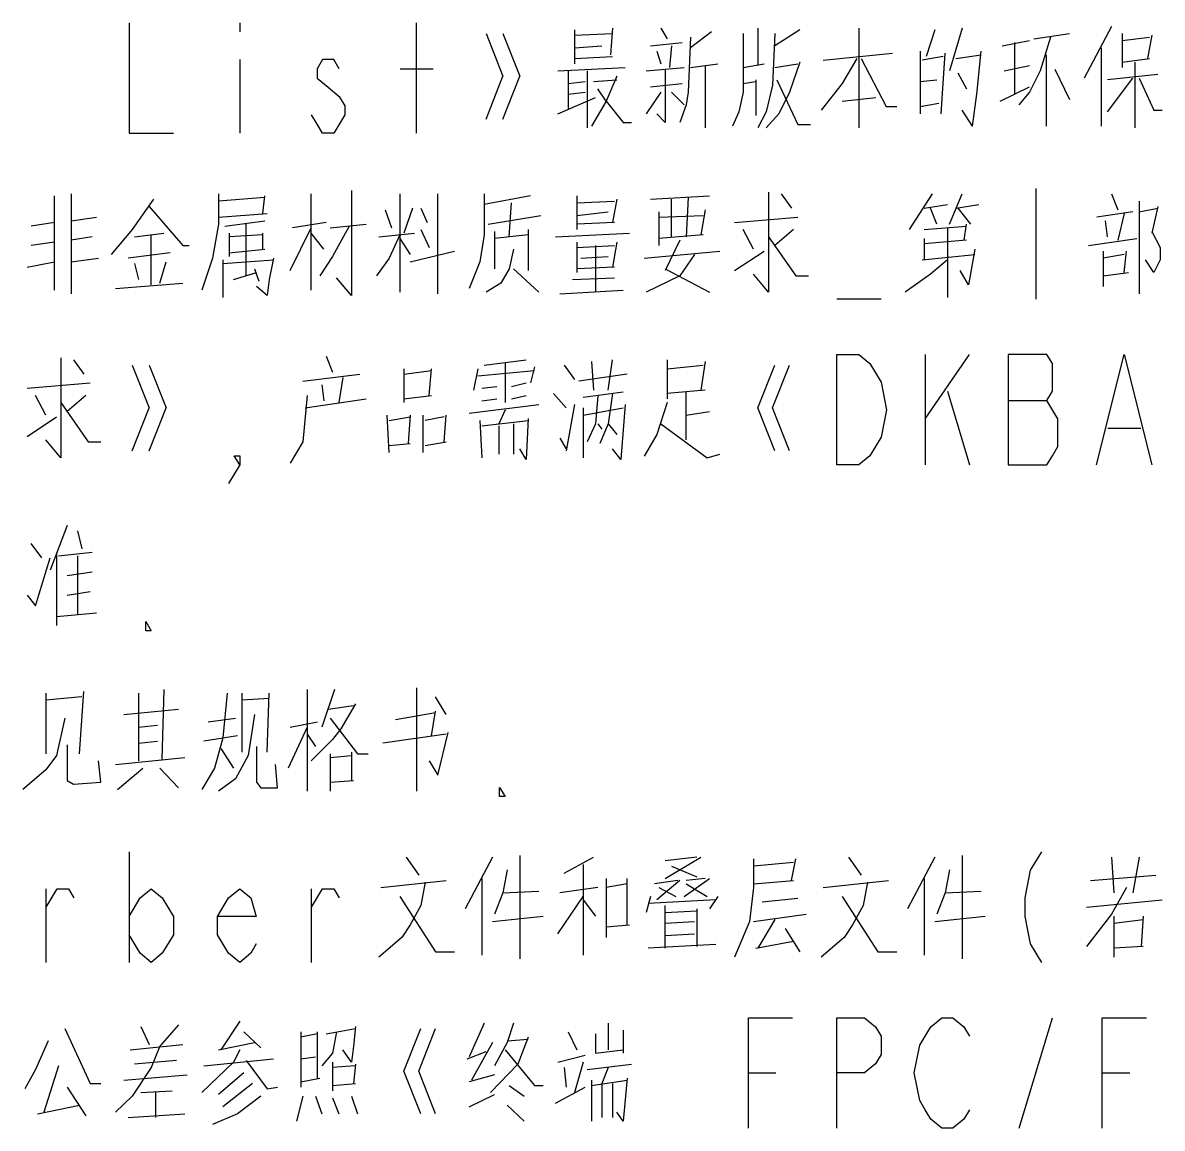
# Model space of a CAD drawing. Header units: millimetres. Extents: x 7 to 507, y -14 to 339.
# Drawn here: x 71.96 to 92.57, y 63.06 to 83.06 of the extents above; entities that cross this region are included whole.
import ezdxf

# ---------------------------------------------------------------- set-up
doc = ezdxf.new("R2010")
doc.units = ezdxf.units.MM
doc.header["$LTSCALE"] = 23.1
doc.layers.get('0').update_dxf_attribs({"linetype": 'CONTINUOUS'})

msp = doc.modelspace()

# ---------------------------------------------------------------- linework, layer by layer
at = {"color": 2}
for p, q in [((75.8798, 83.0603), (75.8798, 82.8937)), ((79.0798, 81.0603), (79.0798, 83.0603)), ((80.3369, 82.8668), (80.6417, 82.0926)), ((80.6417, 82.8668), (80.9465, 82.0926)), ((81.9369, 82.9313), (81.9369, 82.3184)), ((81.9369, 82.8345), (82.6226, 82.8668)), ((82.6226, 82.9635), (82.5846, 82.4797)), ((83.4988, 82.9635), (83.6131, 82.77)), ((84.4131, 82.899), (84.0322, 82.6087)), ((85.2512, 82.9635), (85.2512, 82.2861)), ((86.0131, 82.9313), (85.556, 82.641)), ((87.0798, 82.9635), (87.0798, 81.1571)), ((88.4512, 82.9313), (88.2988, 82.4474)), ((88.9465, 82.9635), (88.7179, 82.1894)), ((90.2417, 82.77), (90.8893, 82.8668)), ((91.6512, 82.9958), (91.156, 82.0603)), ((91.8417, 82.8668), (91.8417, 82.2539)), ((83.3084, 82.641), (83.8798, 82.7055)), ((89.6703, 82.641), (90.1655, 82.7377)), ((89.8988, 81.77), (89.8988, 82.7055)), ((91.8417, 82.7377), (92.3369, 82.8023)), ((92.375, 82.8345), (92.2988, 82.4152)), ((81.9369, 82.6087), (82.4322, 82.641)), ((81.9369, 82.4152), (82.6226, 82.4474)), ((83.4226, 82.5442), (83.4988, 82.3184)), ((83.6893, 82.641), (83.6512, 82.2539)), ((86.4322, 82.3829), (87.6893, 82.5119)), ((88.1845, 82.5442), (88.1845, 81.4152)), ((88.6036, 82.4474), (88.2226, 82.3829)), ((88.5655, 81.4152), (88.6417, 82.5119)), ((88.8322, 82.4152), (89.2893, 82.4797)), ((90.4703, 81.1894), (90.4703, 82.4797)), ((91.4607, 82.6087), (91.4607, 81.1894)), ((75.8798, 82.3937), (75.8798, 81.0603)), ((81.6322, 82.1894), (82.8512, 82.2539)), ((83.2322, 82.1894), (83.9179, 82.2539)), ((84.0322, 82.2539), (84.5274, 82.3184)), ((84.2988, 82.2861), (84.2988, 81.1571)), ((84.9845, 82.2539), (85.3655, 82.3184)), ((85.556, 82.2539), (85.975, 82.3184)), ((89.7084, 82.1894), (90.1655, 82.2861)), ((91.8417, 82.3506), (92.3369, 82.4152)), ((92.0703, 82.3506), (92.0703, 81.1571)), ((78.7798, 82.227), (79.3798, 82.227)), ((80.3369, 81.3184), (80.6417, 82.0926)), ((80.6417, 81.3184), (80.9465, 82.0926)), ((81.8226, 82.1894), (81.8226, 81.5119)), ((82.1655, 82.1894), (82.1655, 81.1571)), ((82.2798, 81.9958), (82.6988, 82.0281)), ((85.2131, 82.0281), (85.2131, 81.3829)), ((88.1845, 81.9958), (88.4893, 82.0281)), ((88.8703, 82.1571), (89.0226, 81.8668)), ((90.6226, 82.2216), (90.8893, 81.6732)), ((92.4893, 82.1248), (91.575, 82.0281)), ((91.575, 81.4474), (92.0322, 82.0603)), ((81.8226, 81.9635), (82.1274, 81.9958)), ((83.3084, 81.899), (83.8798, 81.9635)), ((84.9845, 81.9635), (85.2131, 81.9958)), ((89.6322, 81.641), (90.1655, 81.899)), ((81.6322, 81.4152), (82.3179, 81.7055)), ((81.8226, 81.77), (82.1274, 81.8023)), ((82.5084, 81.641), (82.2417, 81.1894)), ((83.4988, 81.8023), (83.2322, 81.4152)), ((83.6893, 81.8023), (83.9179, 81.5764)), ((86.775, 81.641), (87.3845, 81.7055)), ((88.1845, 81.5442), (88.5274, 81.6087)), ((89.1369, 81.1894), (88.9465, 81.4797)), ((90.2798, 80.0603), (90.2798, 78.0603)), ((72.5274, 78.2216), (72.5274, 79.9313)), ((72.8322, 79.9635), (72.8322, 78.1571)), ((75.4988, 79.9635), (75.4988, 79.4152)), ((76.3369, 79.899), (75.4988, 79.8345)), ((76.2988, 79.6087), (76.3369, 79.9313)), ((77.175, 78.2216), (77.175, 79.9635)), ((78.775, 79.9635), (78.775, 78.1894)), ((79.4607, 78.1571), (79.4607, 79.9635)), ((81.1369, 79.9313), (80.2988, 79.77)), ((80.756, 79.1893), (80.7941, 79.8023)), ((81.975, 79.9313), (81.975, 79.3184)), ((81.975, 79.8023), (82.6607, 79.8345)), ((82.6988, 79.8668), (82.6226, 79.4474)), ((83.3084, 79.8668), (84.375, 79.9313)), ((83.6893, 79.1893), (83.6893, 79.8668)), ((83.9941, 79.899), (83.956, 79.1893)), ((85.6703, 79.9635), (85.8607, 79.7055)), ((87.9941, 79.3184), (88.4131, 79.9635)), ((88.2607, 79.7055), (88.6798, 79.77)), ((88.7179, 79.4152), (88.9465, 79.9635)), ((88.8322, 79.7055), (89.2512, 79.77)), ((91.6512, 79.9635), (91.7655, 79.6732)), ((92.1465, 79.8345), (92.1465, 78.1571)), ((75.4988, 79.5442), (76.375, 79.6087)), ((78.5084, 79.6732), (78.6226, 79.3506)), ((79.0036, 79.7055), (78.8512, 79.2539)), ((79.156, 79.7055), (79.2703, 79.4474)), ((80.375, 79.4152), (81.3274, 79.5764)), ((81.975, 79.5764), (82.5465, 79.641)), ((83.4607, 79.641), (83.4607, 79.0281)), ((83.4607, 79.5442), (84.2607, 79.5764)), ((84.2988, 79.6732), (84.2226, 79.2216)), ((88.4893, 79.4152), (88.375, 79.7055)), ((88.8703, 79.7055), (89.0988, 79.4152)), ((92.0322, 79.641), (91.3845, 79.5442)), ((91.8798, 79.6087), (91.7655, 79.1248)), ((92.1465, 79.641), (92.4893, 79.7055)), ((92.4893, 79.7377), (92.375, 79.2539)), ((72.5274, 79.4474), (72.1084, 79.3829)), ((72.8322, 79.4797), (73.2893, 79.5442)), ((75.4988, 79.4152), (75.3845, 78.8023)), ((75.6131, 79.3829), (76.3369, 79.4797)), ((75.9941, 78.4797), (75.9941, 79.4152)), ((76.7941, 78.5765), (77.175, 79.3506)), ((77.4417, 79.4474), (76.8322, 79.3506)), ((77.5179, 79.3506), (78.1655, 79.4152)), ((82.6607, 79.4474), (81.975, 79.4152)), ((84.8322, 79.4474), (85.975, 79.5442)), ((88.2607, 79.3184), (89.0226, 79.3829)), ((88.6798, 79.3506), (88.6798, 78.0926)), ((88.9845, 79.1248), (89.0226, 79.4152)), ((91.575, 79.1893), (91.5369, 79.4797)), ((73.2131, 79.1893), (72.8322, 79.1248)), ((73.975, 79.1893), (74.5084, 79.2539)), ((74.2798, 78.3184), (74.2798, 79.2216)), ((75.6893, 79.2539), (75.6893, 78.8345)), ((76.2988, 79.2216), (75.6893, 79.1893)), ((76.2988, 78.9635), (76.2988, 79.2539)), ((77.4036, 78.9635), (77.175, 79.2539)), ((78.3941, 79.1893), (79.0417, 79.2539)), ((78.775, 79.1571), (78.9655, 78.8668)), ((79.156, 79.3184), (79.3084, 78.9958)), ((80.4893, 79.2861), (80.4893, 78.6087)), ((81.0988, 79.2216), (80.4893, 79.1571)), ((81.0988, 79.3184), (81.0988, 78.5765)), ((81.5941, 79.1893), (82.9274, 79.2539)), ((84.2607, 79.2216), (83.4607, 79.1571)), ((85.175, 78.9635), (84.9845, 79.3184)), ((85.8988, 79.3184), (85.556, 79.0281)), ((88.2607, 79.1571), (88.2607, 78.77)), ((91.2322, 79.0281), (92.1084, 79.1571)), ((72.5274, 79.0926), (72.1084, 79.0281)), ((75.6893, 78.899), (76.3369, 78.9635)), ((81.975, 79.0926), (81.975, 78.5442)), ((81.975, 78.9958), (82.6607, 79.0281)), ((82.3179, 79.0281), (82.3179, 78.1894)), ((82.6988, 79.0926), (82.6226, 78.641)), ((83.8417, 79.1248), (83.575, 78.5765)), ((89.0226, 79.1248), (88.2607, 79.0603)), ((72.0322, 78.641), (72.5274, 78.7377)), ((72.8322, 78.7377), (73.3274, 78.8023)), ((74.6226, 78.899), (73.8607, 78.8023)), ((74.4322, 78.3506), (74.5465, 78.7377)), ((75.3845, 78.8023), (75.1941, 78.2216)), ((75.575, 78.77), (75.575, 78.0926)), ((75.575, 78.7055), (76.4893, 78.77)), ((78.9655, 78.7377), (79.7655, 78.9313)), ((82.0512, 78.8023), (82.5465, 78.8345)), ((83.1941, 78.8023), (84.5655, 78.9313)), ((84.8322, 78.5765), (85.3655, 78.9313)), ((88.2226, 78.77), (89.175, 78.8668)), ((91.4988, 78.9313), (91.4988, 78.2861)), ((91.8798, 78.8668), (91.4988, 78.8023)), ((91.8798, 78.5442), (91.9179, 78.9313)), ((92.4131, 78.5442), (92.2607, 78.77)), ((73.975, 78.7055), (74.0512, 78.4152)), ((75.7655, 78.4152), (76.1845, 78.5442)), ((76.1464, 78.6087), (76.2226, 78.3829)), ((80.8322, 78.6087), (81.2893, 78.1894)), ((82.6607, 78.641), (81.975, 78.6087)), ((83.575, 78.6087), (84.375, 78.1894)), ((91.4988, 78.4797), (91.956, 78.5442)), ((73.6322, 78.2539), (74.8512, 78.3506)), ((81.8988, 78.4152), (82.6607, 78.4474)), ((81.6703, 78.1571), (82.8131, 78.2216)), ((87.4798, 78.0603), (86.6798, 78.0603)), ((72.8703, 76.9635), (73.0607, 76.7055)), ((77.4417, 77.0281), (77.556, 76.7377)), ((80.2988, 76.8668), (81.0607, 76.9635)), ((80.6798, 76.899), (80.6798, 76.1894)), ((82.2417, 76.9313), (82.2798, 76.4152)), ((82.5465, 76.4152), (82.6226, 76.9635)), ((83.6131, 76.9635), (83.6131, 76.2539)), ((84.2988, 76.9313), (84.2226, 76.4152)), ((88.2798, 77.0603), (88.2798, 75.0603)), ((88.2798, 75.8937), (89.0798, 77.0603)), ((73.9369, 76.8668), (74.2417, 76.0926)), ((74.2417, 76.8668), (74.5465, 76.0926)), ((77.0226, 76.5765), (78.0512, 76.7055)), ((78.8512, 76.8023), (78.8512, 76.1894)), ((78.8512, 76.7055), (79.3465, 76.77)), ((79.3084, 76.3184), (79.3465, 76.8023)), ((80.1845, 76.8023), (80.1084, 76.4152)), ((80.1845, 76.6732), (81.2131, 76.77)), ((81.2131, 76.8345), (81.1369, 76.5442)), ((81.7465, 76.8668), (81.9369, 76.6087)), ((82.8893, 76.7055), (82.0131, 76.5765)), ((83.6131, 76.8023), (84.2607, 76.8668)), ((72.0322, 76.4474), (73.175, 76.5442)), ((77.3655, 76.5119), (77.4036, 76.2216)), ((77.7465, 76.641), (77.6703, 76.1894)), ((80.2607, 76.4474), (80.5274, 76.4797)), ((80.7941, 76.4797), (81.0607, 76.5442)), ((72.375, 75.9635), (72.1845, 76.3184)), ((73.0988, 76.3184), (72.756, 76.0281)), ((78.8512, 76.2539), (79.3465, 76.3184)), ((80.7941, 76.2539), (81.0607, 76.3184)), ((81.556, 76.3506), (81.7845, 76.0926)), ((82.0893, 76.2861), (82.8131, 76.3829)), ((84.2988, 76.4152), (83.6131, 76.3506)), ((83.956, 75.5119), (83.956, 76.3829)), ((88.6798, 76.3937), (89.0798, 75.0603)), ((73.9369, 75.3184), (74.2417, 76.0926)), ((74.2417, 75.3184), (74.5465, 76.0926)), ((77.0607, 76.0926), (78.1655, 76.2539)), ((80.0322, 75.9958), (81.2893, 76.1571)), ((80.2607, 76.2216), (80.5274, 76.2539)), ((80.6798, 76.0603), (80.5655, 75.8023)), ((81.9369, 76.1571), (81.7845, 75.3184)), ((82.0893, 76.0926), (82.0893, 75.1894)), ((82.0893, 75.9635), (82.8131, 76.0926)), ((89.7798, 76.227), (90.4798, 76.227)), ((72.0322, 75.5764), (72.5655, 75.9313)), ((78.5845, 75.2861), (78.5465, 75.9635)), ((78.5845, 75.8668), (78.9655, 75.9313)), ((78.9655, 75.9635), (78.9274, 75.4474)), ((79.1941, 75.9635), (79.1941, 75.2861)), ((79.575, 75.9313), (79.2322, 75.8668)), ((79.575, 75.4797), (79.6131, 75.9635)), ((80.2226, 75.8668), (80.2607, 75.1894)), ((80.2607, 75.77), (81.0988, 75.8668)), ((83.956, 75.9635), (84.375, 76.0281)), ((80.5655, 75.77), (80.5655, 75.2539)), ((80.8322, 75.8023), (80.8322, 75.2539)), ((82.356, 75.8023), (82.4322, 75.7055)), ((82.5465, 75.8023), (82.6988, 75.6087)), ((91.5798, 75.727), (92.1798, 75.727)), ((78.5845, 75.4152), (78.9655, 75.4474)), ((79.2322, 75.4152), (79.6131, 75.4797)), ((81.6703, 75.5442), (81.7845, 75.3506)), ((72.756, 73.9635), (72.4512, 73.1571)), ((72.9465, 73.8668), (73.0226, 73.5442)), ((72.2988, 73.3829), (72.1084, 73.641)), ((72.5655, 73.4474), (72.5655, 72.1571)), ((72.6036, 73.4152), (73.2131, 73.4797)), ((72.9465, 73.4152), (72.9465, 72.3506)), ((72.756, 73.0603), (73.2131, 73.1248)), ((72.756, 72.7055), (73.175, 72.77)), ((72.5655, 72.3184), (73.2893, 72.3829)), ((72.375, 70.9313), (72.375, 69.8345)), ((72.9845, 69.8345), (73.0607, 70.9635)), ((74.0512, 70.9313), (74.0512, 69.7055)), ((74.5084, 70.9958), (74.4703, 69.7377)), ((75.9179, 70.9313), (75.9179, 69.8668)), ((76.375, 69.8668), (76.4131, 70.9313)), ((77.0988, 70.9958), (77.0988, 69.1571)), ((77.5941, 70.9958), (77.3655, 70.3184)), ((79.0798, 71.0281), (79.0798, 69.1571)), ((73.0226, 70.8668), (72.375, 70.8023)), ((76.4131, 70.8345), (75.9179, 70.8023)), ((77.4798, 70.641), (77.9369, 70.7055)), ((79.6131, 70.5442), (79.4226, 70.8668)), ((73.7845, 70.5442), (74.775, 70.641)), ((79.4226, 70.5765), (78.6988, 70.4474)), ((79.3465, 70.1571), (79.4226, 70.6087)), ((74.0512, 70.3184), (74.3941, 70.3506)), ((75.3084, 70.4152), (75.8036, 70.4797)), ((77.0988, 70.3184), (76.756, 69.5765)), ((76.7941, 70.3184), (77.2893, 70.4152)), ((77.5179, 70.4797), (78.0131, 69.8345)), ((75.8417, 70.1571), (75.2322, 70.0603)), ((77.0988, 70.1894), (77.2512, 69.9636)), ((79.6131, 70.1894), (78.4703, 70.0281)), ((74.0512, 70.0281), (74.3941, 70.0603)), ((75.5369, 69.9313), (75.7655, 69.5765)), ((77.8988, 69.8668), (77.8988, 69.3506)), ((73.6322, 69.641), (74.8893, 69.77)), ((77.5179, 69.8345), (77.5179, 69.1571)), ((77.5179, 69.77), (77.8988, 69.8023)), ((78.0131, 69.8345), (78.2036, 69.8345)), ((73.6703, 69.1894), (74.1274, 69.5765)), ((74.4322, 69.5765), (74.775, 69.2216)), ((77.5179, 69.3184), (77.9369, 69.3506)), ((73.8798, 68.0603), (73.8798, 66.0603)), ((78.8893, 67.9635), (79.1179, 67.641)), ((80.4512, 67.9635), (79.956, 67.0281)), ((80.9465, 67.9958), (80.9465, 66.1248)), ((81.7465, 67.6732), (82.2798, 67.9635)), ((82.0893, 67.8345), (82.0893, 66.1894)), ((84.1465, 67.9635), (83.575, 67.899)), ((83.575, 67.5765), (84.2226, 67.9635)), ((85.8988, 67.8668), (85.175, 67.8023)), ((85.8607, 67.5442), (85.9369, 67.9313)), ((86.8893, 67.9635), (87.1179, 67.641)), ((88.4512, 67.9635), (87.956, 67.0281)), ((88.9465, 67.9958), (88.9465, 66.1248)), ((91.6512, 67.9635), (91.6893, 67.3184)), ((92.1465, 67.9635), (92.0322, 67.3184)), ((83.6893, 67.8023), (84.1465, 67.6087)), ((91.2703, 67.5442), (92.4512, 67.641)), ((72.3798, 66.0603), (72.3798, 67.3937)), ((77.1798, 66.0603), (77.1798, 67.3937)), ((78.4322, 67.4152), (79.6131, 67.5442)), ((80.2607, 67.5765), (80.2607, 66.1894)), ((82.356, 67.4152), (81.6703, 67.3184)), ((82.5084, 67.5765), (82.5084, 66.5119)), ((82.8893, 67.4797), (82.5084, 67.4152)), ((82.8893, 66.7377), (82.8893, 67.5765)), ((83.8036, 67.5442), (83.3845, 67.4797)), ((83.8417, 67.5442), (83.4226, 67.1894)), ((83.4607, 67.4152), (83.7655, 67.2539)), ((83.9179, 67.2539), (84.375, 67.5765)), ((84.2988, 67.5765), (83.956, 67.5442)), ((83.956, 67.4797), (84.3369, 67.2539)), ((85.175, 67.4797), (85.8988, 67.5442)), ((86.4322, 67.4152), (87.6131, 67.5442)), ((88.2607, 67.5765), (88.2607, 66.1894)), ((80.6417, 67.3184), (81.2893, 67.3506)), ((81.6322, 66.5765), (82.0893, 67.2539)), ((82.0893, 67.1894), (82.3179, 66.899)), ((83.3084, 67.2539), (83.2322, 66.9635)), ((84.4893, 67.1894), (83.2703, 67.1248)), ((84.5274, 67.2539), (84.375, 67.0281)), ((85.3274, 67.1571), (85.975, 67.2216)), ((88.6417, 67.3184), (89.2893, 67.3506)), ((91.1941, 67.0603), (92.5655, 67.1894)), ((83.575, 66.3184), (83.575, 67.0926)), ((83.575, 66.9635), (84.1465, 66.9958)), ((84.1465, 67.0281), (84.1465, 66.3506)), ((80.4512, 66.8023), (81.3655, 66.899)), ((83.575, 66.77), (84.1084, 66.8023)), ((85.175, 66.8023), (86.1274, 66.9313)), ((85.556, 66.8345), (85.2512, 66.3184)), ((88.4512, 66.8023), (89.3655, 66.899)), ((91.6893, 66.899), (91.6893, 66.1571)), ((91.6893, 66.77), (92.2226, 66.8345)), ((92.2226, 66.899), (92.1845, 66.3506)), ((82.5084, 66.7055), (82.9274, 66.7377)), ((83.575, 66.5442), (84.1084, 66.5765)), ((85.7465, 66.6732), (86.0131, 66.2539)), ((84.4893, 66.3829), (83.2703, 66.3184)), ((85.2131, 66.3184), (85.8988, 66.4474)), ((92.2226, 66.3506), (91.6893, 66.3184)), ((75.8798, 64.9958), (75.5369, 64.4797)), ((80.2988, 64.9635), (80.0322, 64.3506)), ((82.5465, 64.9635), (82.5465, 64.4797)), ((89.9798, 63.0603), (90.5798, 65.0603)), ((74.0893, 64.899), (74.2417, 64.5764)), ((75.956, 64.8023), (76.2607, 64.5119)), ((76.9845, 64.8023), (76.9845, 63.8023)), ((77.2893, 64.77), (76.9845, 64.7055)), ((77.2893, 63.9635), (77.2893, 64.8023)), ((77.4417, 64.77), (77.975, 64.8668)), ((81.8226, 64.8023), (81.975, 64.4797)), ((82.8131, 64.8345), (82.8131, 64.4152)), ((73.8988, 64.4797), (74.8512, 64.5764)), ((75.4988, 64.4797), (76.1464, 64.6087)), ((80.4512, 64.6087), (80.0703, 63.9313)), ((80.7179, 64.641), (81.0988, 64.6732)), ((75.2322, 64.1894), (76.4893, 64.3184)), ((76.9845, 64.3184), (77.2512, 64.3506)), ((79.9941, 64.3184), (80.3369, 64.4474)), ((81.6322, 64.2539), (82.1274, 64.3829)), ((72.6036, 64.1894), (72.3369, 63.3506)), ((74.7369, 64.2861), (73.975, 64.2216)), ((77.556, 64.2539), (77.556, 63.7377)), ((77.975, 64.1894), (77.556, 64.1571)), ((77.975, 64.2216), (77.9369, 63.8668)), ((81.7465, 64.1571), (81.7845, 63.8023)), ((82.0893, 64.2539), (81.9369, 63.7055)), ((82.1655, 64.1248), (82.9655, 64.2216)), ((82.5465, 64.1571), (82.4322, 63.8668)), ((73.7845, 63.9313), (74.9274, 64.0281)), ((75.956, 64.0603), (75.4988, 63.6732)), ((76.9845, 63.899), (77.3274, 63.9635)), ((80.4893, 64.0281), (80.0322, 63.899)), ((82.2417, 63.9313), (82.2417, 63.1894)), ((82.2417, 63.8345), (82.8893, 63.9313)), ((85.0798, 64.0603), (85.5798, 64.0603)), ((91.4798, 64.0603), (91.9798, 64.0603)), ((72.756, 63.8023), (73.0988, 63.2861)), ((74.0893, 63.7055), (74.6607, 63.7377)), ((74.356, 63.7055), (74.356, 63.2539)), ((76.1084, 63.8668), (75.575, 63.4474)), ((77.556, 63.8345), (77.975, 63.8668)), ((80.756, 63.8345), (81.0226, 63.641)), ((81.5941, 63.5119), (82.1274, 63.8023)), ((82.4322, 63.8668), (82.4322, 63.2539)), ((82.6226, 63.8668), (82.6226, 63.2539)), ((72.2226, 63.3184), (72.9845, 63.4797)), ((77.0226, 63.641), (76.9084, 63.1894)), ((77.2512, 63.641), (77.3655, 63.3184)), ((77.556, 63.6087), (77.6703, 63.3184)), ((77.8988, 63.641), (78.0131, 63.3184)), ((80.0322, 63.4474), (80.4893, 63.6732)), ((81.0226, 63.1894), (80.7179, 63.4797)), ((73.8607, 63.2539), (74.8893, 63.3184))]:
    msp.add_line(p, q, dxfattribs=at)
for points in [[(73.8798, 83.0603), (73.8798, 81.0603), (74.6798, 81.0603)], [(84.9845, 82.8668), (84.9845, 81.8023), (84.9084, 81.4474), (84.7941, 81.1894)], [(85.556, 82.8668), (85.5179, 81.9313), (85.4036, 81.4474), (85.2512, 81.1571)], [(84.0322, 82.8023), (83.9941, 81.8023), (83.956, 81.5764), (83.8417, 81.2539)], [(90.5465, 82.8023), (90.356, 82.1894), (90.1655, 81.8023), (89.975, 81.5764)], [(89.1369, 81.1894), (89.2131, 81.77), (89.2893, 82.5442)], [(77.6798, 82.227), (77.5798, 82.3937), (77.3798, 82.3937), (77.2798, 82.227), (77.2798, 82.0603), (77.4798, 81.8936), (77.6798, 81.727), (77.7798, 81.5603), (77.7798, 81.3937)], [(86.0131, 82.3506), (85.8226, 81.8023), (85.6322, 81.4152), (85.4036, 81.1571)], [(87.0417, 82.4152), (86.775, 81.9635), (86.3941, 81.4797)], [(87.1179, 82.4152), (87.575, 81.5442), (87.7655, 81.5442)], [(82.6988, 82.0926), (82.5084, 81.641), (82.356, 81.8668)], [(83.575, 82.2216), (83.575, 81.2539), (83.4226, 81.4152)], [(85.5941, 82.0281), (85.975, 81.2216), (86.2036, 81.2216)], [(92.1465, 82.0603), (92.4131, 81.4797), (92.5655, 81.4797)], [(82.5084, 81.641), (82.8131, 81.2539), (82.9655, 81.2539)], [(77.7798, 81.3937), (77.5798, 81.0603), (77.3798, 81.0603), (77.2798, 81.227), (77.1798, 81.3937)], [(77.8988, 80.0281), (77.8988, 78.1248), (77.6322, 78.4474)], [(85.4417, 79.9958), (85.4417, 78.1894), (85.175, 78.5119)], [(74.3179, 79.8668), (73.9369, 79.3184), (73.556, 78.8668)], [(80.2988, 79.9635), (80.2988, 79.2216), (80.2226, 78.7377), (80.0322, 78.2539)], [(74.2417, 79.7377), (74.8512, 79.0281), (74.9655, 79.0281)], [(77.8607, 79.3829), (77.556, 78.8345), (77.3274, 78.4797)], [(78.775, 79.2216), (78.5845, 78.8023), (78.356, 78.4797)], [(85.4417, 79.1893), (85.9369, 78.4797), (86.1655, 78.4797)], [(92.375, 79.2861), (92.5274, 78.9958), (92.5274, 78.77), (92.4131, 78.5442)], [(80.8322, 78.9635), (80.756, 78.6087), (80.6036, 78.3506), (80.3369, 78.1894)], [(89.175, 78.9635), (89.0607, 78.3184), (88.9084, 78.5765)], [(76.4893, 78.8023), (76.4131, 78.4152), (76.375, 78.1248), (76.1845, 78.2861)], [(84.1084, 78.8668), (83.8417, 78.4797), (83.2322, 78.1894)], [(88.6798, 78.77), (88.375, 78.5119), (87.9179, 78.1894)], [(72.6417, 76.9958), (72.6417, 75.1894), (72.375, 75.5119)], [(87.2798, 76.8937), (87.4798, 76.5603), (87.5798, 76.0603), (87.4798, 75.5603), (87.3798, 75.3937), (87.2798, 75.227), (87.0798, 75.0603), (86.6798, 75.0603), (86.6798, 77.0603)], [(86.6798, 77.0603), (87.0798, 77.0603), (87.2798, 76.8937)], [(90.6798, 75.8937), (90.4798, 76.227), (90.5798, 76.3937), (90.5798, 76.8937), (90.4798, 77.0603), (89.7798, 77.0603)], [(89.7798, 77.0603), (89.7798, 75.0603), (90.4798, 75.0603), (90.5798, 75.227), (90.6798, 75.3937), (90.6798, 75.8937)], [(91.3798, 75.0603), (91.8798, 77.0603), (92.3798, 75.0603)], [(85.556, 75.3184), (85.2512, 76.0926), (85.556, 76.8668)], [(85.8226, 75.3184), (85.5179, 76.0926), (85.8226, 76.8668)], [(77.0988, 76.3184), (77.0226, 75.4797), (76.7941, 75.0926)], [(82.356, 76.3184), (82.3179, 75.8023), (82.1655, 75.4797)], [(82.6226, 76.3506), (82.5465, 75.8023), (82.3941, 75.4474)], [(72.6417, 76.1894), (73.1369, 75.4797), (73.3655, 75.4797)], [(82.8512, 76.1571), (82.775, 75.1571), (82.6226, 75.3506)], [(83.6131, 76.1894), (83.4226, 75.6087), (83.1941, 75.2216)], [(81.0988, 75.899), (81.0607, 75.1571), (80.9465, 75.3506)], [(83.4988, 75.8023), (84.3369, 75.1894), (84.5655, 75.2539)], [(75.8798, 75.0603), (75.7798, 75.227), (75.8798, 75.227), (75.8798, 75.0603), (75.6798, 74.727)], [(72.0322, 72.7055), (72.1845, 72.5119), (72.4512, 73.3829)], [(74.2798, 72.0603), (74.1798, 72.0603), (74.1798, 72.227), (74.2798, 72.0603)], [(75.6512, 70.9313), (75.575, 70.1248), (75.4226, 69.5765), (75.1941, 69.1894)], [(77.975, 70.7377), (77.7084, 70.2861), (77.556, 70.0926), (77.175, 69.7055)], [(76.1464, 70.5442), (76.0322, 69.8023), (75.8036, 69.3829), (75.4988, 69.1571)], [(72.7179, 70.4797), (72.5655, 69.8023), (72.375, 69.5442), (71.956, 69.1894)], [(79.3084, 69.7055), (79.4607, 69.4474), (79.6512, 70.2216)], [(72.756, 69.9958), (72.756, 69.3506), (72.8703, 69.2861), (73.3655, 69.3184), (73.3274, 69.7055)], [(76.1845, 69.9636), (76.1845, 69.3184), (76.2607, 69.2216), (76.5655, 69.2216), (76.5274, 69.641)], [(80.6798, 69.0603), (80.5798, 69.0603), (80.5798, 69.227), (80.6798, 69.0603)], [(90.3798, 68.0603), (90.1798, 67.727), (90.0798, 67.227), (90.0798, 66.8937), (90.1798, 66.3937), (90.3798, 66.0603)], [(85.175, 67.9313), (85.175, 67.4152), (85.0988, 66.8023), (84.8322, 66.1571)], [(80.7179, 67.7377), (80.6417, 67.3184), (80.4893, 66.9313)], [(88.7179, 67.7377), (88.6417, 67.3184), (88.4893, 66.9313)], [(72.3798, 67.0603), (72.5798, 67.3937), (72.7798, 67.3937), (72.8798, 67.227)], [(73.8798, 66.8937), (74.0798, 67.227), (74.2798, 67.3937), (74.4798, 67.227), (74.6798, 66.8937), (74.6798, 66.5603), (74.4798, 66.227), (74.2798, 66.0603), (74.0798, 66.227), (73.8798, 66.5603)], [(76.1798, 66.3937), (76.0798, 66.227), (75.8798, 66.0603), (75.6798, 66.227), (75.4798, 66.5603), (75.4798, 66.8937), (75.6798, 67.227), (75.8798, 67.3937), (76.0798, 67.227), (76.1798, 66.8937), (75.4798, 66.8937)], [(77.1798, 67.0603), (77.3798, 67.3937), (77.5798, 67.3937), (77.6798, 67.227)], [(79.2322, 67.5119), (79.156, 67.0926), (78.9655, 66.7377), (78.8131, 66.5119), (78.3941, 66.1571)], [(87.2322, 67.5119), (87.156, 67.0926), (86.9655, 66.7377), (86.8131, 66.5119), (86.3941, 66.1571)], [(91.9179, 67.4152), (91.6512, 66.9313), (91.1941, 66.3506)], [(78.775, 67.2539), (79.4226, 66.2539), (79.7655, 66.2539)], [(86.775, 67.2539), (87.4226, 66.2539), (87.7655, 66.2539)], [(74.775, 64.9313), (74.4322, 64.5442), (74.2798, 64.1571), (73.9369, 63.641), (73.6322, 63.3506)], [(80.8322, 64.9635), (80.7179, 64.6087), (80.4893, 64.1894)], [(85.0798, 63.0603), (85.0798, 65.0603), (85.8798, 65.0603)], [(86.6798, 63.0603), (86.6798, 65.0603), (87.1798, 65.0603), (87.3798, 64.8937), (87.4798, 64.727), (87.4798, 64.3937), (87.3798, 64.227), (87.1798, 64.0603), (86.6798, 64.0603)], [(88.1798, 64.5603), (88.3798, 64.8937), (88.5798, 65.0603), (88.7798, 65.0603), (88.9798, 64.8937), (89.0798, 64.727)], [(91.4798, 63.0603), (91.4798, 65.0603), (92.2798, 65.0603)], [(72.7179, 64.8668), (73.175, 63.8668), (73.3655, 63.8668)], [(77.6322, 64.8023), (77.556, 64.4152), (77.3655, 64.1894)], [(77.975, 64.899), (77.9369, 64.5442), (77.8988, 64.2539), (77.7465, 64.4797)], [(79.156, 63.3184), (78.8512, 64.0926), (79.156, 64.8668)], [(79.4226, 63.3184), (79.1179, 64.0926), (79.4226, 64.8668)], [(82.3179, 64.77), (82.3179, 64.4152), (82.8131, 64.4797)], [(72.4131, 64.641), (72.1845, 64.1248), (71.9941, 63.77)], [(81.0988, 64.7055), (80.9084, 64.2216), (80.4131, 63.7055)], [(89.0798, 63.3937), (88.9798, 63.227), (88.7798, 63.0603), (88.5798, 63.0603), (88.3798, 63.227), (88.2798, 63.3937), (88.1798, 63.5603), (88.0798, 64.0603), (88.1798, 64.5603)], [(75.8798, 64.4797), (75.7655, 64.2539), (75.1941, 63.7055)], [(80.6798, 64.4797), (81.2131, 63.8345), (81.3655, 63.8345)], [(75.9941, 64.2861), (76.375, 63.77), (76.5655, 63.8023)], [(82.8893, 63.9635), (82.8131, 63.1894), (82.6988, 63.3506)], [(76.2607, 63.641), (75.8417, 63.3184), (75.3845, 63.1248)]]:
    msp.add_lwpolyline(points, dxfattribs=at)

doc.saveas('drawing.dxf')
